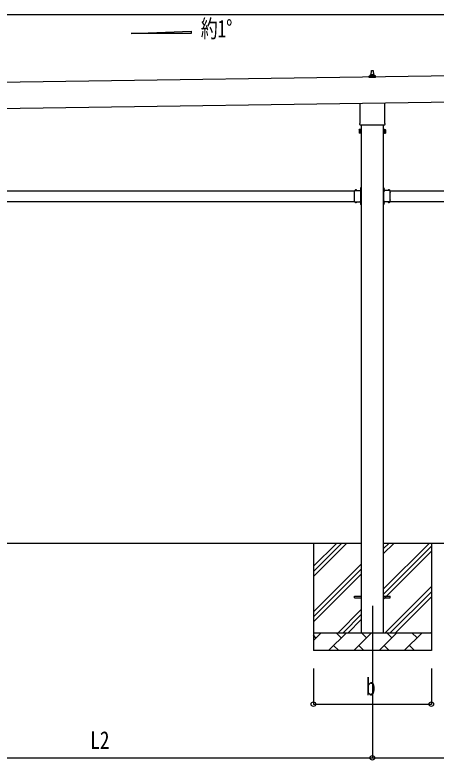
# Model space of a CAD drawing. Units: millimetres, scale not verified. Extents: x -12615 to 12615, y -8910 to 8910.
# Drawn here: x -4166 to -1808, y -4633 to -463 of the extents above; entities that cross this region are included whole.
import ezdxf
from ezdxf.enums import TextEntityAlignment as Align

# ---------------------------------------------------------------- set-up
doc = ezdxf.new("R2010")
doc.units = ezdxf.units.MM
doc.header["$LTSCALE"] = 40
for name, color, linetype in [('0-4_YKK_12', 2, 'Continuous'), ('0-5_YKK_13', 4, 'Continuous'), ('0-6_YKK_A1', 4, 'Continuous'), ('0-7_YKK_D', 6, 'Continuous')]:
    doc.layers.add(name, color=color, linetype=linetype)
doc.styles.add('ＭＳ ゴシック', font='')
doc.styles.get('ＭＳ ゴシック').set_extended_font_data('MS Gothic')

msp = doc.modelspace()

# ---------------------------------------------------------------- linework, layer by layer
at = {"layer": '0-4_YKK_12'}
msp.add_line((-2164.94, -3770.37), (-2164.94, -4270.37), dxfattribs=at)
at = {"layer": '0-5_YKK_13'}
for p, q in [((-2170.94, -798.25), (-2170.21, -774.73)), ((-2169.21, -773.75), (-2160.67, -773.75)), ((-2159.67, -774.73), (-2158.94, -798.25)), ((-2183.19, -813.75), (-2183.19, -806.04)), ((-2146.69, -813.75), (-2183.19, -813.75)), ((-2182.81, -805.25), (-2147.07, -805.25)), ((-2182.43, -805.07), (-2175.7, -803.44)), ((-2175.32, -803.25), (-2154.56, -803.25)), ((-2174.94, -802.47), (-2174.94, -798.25)), ((-2173.94, -798.25), (-2155.94, -798.25)), ((-2154.94, -802.47), (-2154.94, -798.25)), ((-2147.45, -805.07), (-2154.18, -803.44)), ((-2146.69, -813.75), (-2146.69, -806.04)), ((-2233.24, -1067.74), (-2233.24, -957.09)), ((-2096.64, -955.14), (-2096.64, -1067.74)), ((-2234.94, -1076.51), (-2234.94, -1071.01)), ((-2097, -1080.01), (-2232.88, -1080.01)), ((-2094.94, -1071.01), (-2094.94, -1076.51)), ((-2238.94, -1106.01), (-2238.18, -1104.7)), ((-2238.94, -1106.01), (-2238.94, -1123.01)), ((-2238.94, -1123.01), (-2238.18, -1124.33)), ((-2231.94, -1109.61), (-2238.18, -1109.61)), ((-2231.94, -1119.42), (-2238.18, -1119.42)), ((-2231.94, -1124.33), (-2238.18, -1124.33)), ((-2229.44, -1123.71), (-2231.94, -1123.71)), ((-2100.44, -1123.71), (-2097.94, -1123.71)), ((-2097.94, -1109.61), (-2091.7, -1109.61)), ((-2097.94, -1119.42), (-2091.7, -1119.42)), ((-2097.94, -1124.33), (-2091.7, -1124.33)), ((-2090.94, -1106.01), (-2091.7, -1104.7)), ((-2090.94, -1123.01), (-2091.7, -1124.33)), ((-2090.94, -1106.01), (-2090.94, -1123.01)), ((-2265.44, -1455.66), (-2265.44, -1445.27)), ((-2265.44, -1445.27), (-2229.04, -1445.27)), ((-2265.44, -1497.66), (-2265.44, -1457.09)), ((-2262.18, -1444.41), (-2262.18, -1444.57)), ((-2261.48, -1445.27), (-2253.41, -1445.27)), ((-2258.57, -1445.27), (-2259.89, -1442.61)), ((-2256.32, -1445.27), (-2254.99, -1442.61)), ((-2252.71, -1444.41), (-2252.71, -1444.57)), ((-2233.14, -1437.37), (-2227.44, -1437.37)), ((-2229.44, -1446.87), (-2232.44, -1446.87)), ((-2229.04, -1436.25), (-2231.7, -1434.92)), ((-2229.04, -1438.5), (-2231.7, -1439.82)), ((-2229.9, -1432.64), (-2229.74, -1432.64)), ((-2229.9, -1442.11), (-2229.74, -1442.11)), ((-2229.44, -1455.66), (-2229.44, -1448.87)), ((-2229.44, -1497.66), (-2229.44, -1457.09)), ((-2229.04, -1429.87), (-2227.44, -1429.87)), ((-2229.04, -1446.83), (-2229.04, -1429.87)), ((-2229.04, -1433.34), (-2229.04, -1441.41)), ((-2227.44, -1434.37), (-2229.04, -1434.37)), ((-2229.04, -1435.37), (-2227.44, -1435.37)), ((-2229.04, -1439.37), (-2227.44, -1439.37)), ((-2227.44, -1440.37), (-2229.04, -1440.37)), ((-2100.84, -1429.87), (-2102.44, -1429.87)), ((-2102.44, -1434.37), (-2100.84, -1434.37)), ((-2100.84, -1435.37), (-2102.44, -1435.37)), ((-2096.74, -1437.37), (-2102.44, -1437.37)), ((-2100.84, -1439.37), (-2102.44, -1439.37)), ((-2102.44, -1440.37), (-2100.84, -1440.37)), ((-2100.84, -1446.83), (-2100.84, -1429.87)), ((-2100.84, -1433.34), (-2100.84, -1441.41)), ((-2100.84, -1436.25), (-2098.18, -1434.92)), ((-2100.84, -1438.5), (-2098.18, -1439.82)), ((-2064.44, -1445.27), (-2100.84, -1445.27)), ((-2100.44, -1446.87), (-2097.44, -1446.87)), ((-2100.44, -1455.66), (-2100.44, -1448.87)), ((-2100.44, -1497.66), (-2100.44, -1457.09)), ((-2099.98, -1432.64), (-2100.14, -1432.64)), ((-2099.98, -1442.11), (-2100.14, -1442.11)), ((-2077.18, -1444.41), (-2077.18, -1444.57)), ((-2068.41, -1445.27), (-2076.48, -1445.27)), ((-2073.57, -1445.27), (-2074.89, -1442.61)), ((-2071.32, -1445.27), (-2069.99, -1442.61)), ((-2067.71, -1444.41), (-2067.71, -1444.57)), ((-2064.44, -1455.66), (-2064.44, -1445.27)), ((-2064.44, -1497.66), (-2064.44, -1457.09)), ((-2265.44, -1509.47), (-2265.44, -1499.09)), ((-2229.44, -1505.87), (-2229.44, -1499.09)), ((-2100.44, -1505.87), (-2100.44, -1499.09)), ((-2064.44, -1509.47), (-2064.44, -1499.09)), ((-2265.44, -1509.47), (-2229.04, -1509.47)), ((-2262.18, -1510.33), (-2262.18, -1510.17)), ((-2261.48, -1509.47), (-2253.41, -1509.47)), ((-2258.57, -1509.47), (-2259.89, -1512.13)), ((-2256.32, -1509.47), (-2254.99, -1512.13)), ((-2252.71, -1510.33), (-2252.71, -1510.17)), ((-2232.44, -1507.87), (-2229.44, -1507.87)), ((-2229.04, -1516.25), (-2231.7, -1514.92)), ((-2229.04, -1518.5), (-2231.7, -1519.82)), ((-2229.9, -1512.64), (-2229.74, -1512.64)), ((-2229.9, -1522.11), (-2229.74, -1522.11)), ((-2229.04, -1524.87), (-2229.04, -1507.91)), ((-2229.04, -1513.34), (-2229.04, -1521.41)), ((-2229.04, -1515.37), (-2227.44, -1515.37)), ((-2229.04, -1519.37), (-2227.44, -1519.37)), ((-2229.04, -1524.87), (-2227.44, -1524.87)), ((-2100.84, -1515.37), (-2102.44, -1515.37)), ((-2100.84, -1519.37), (-2102.44, -1519.37)), ((-2100.84, -1524.87), (-2102.44, -1524.87)), ((-2100.84, -1524.87), (-2100.84, -1507.91)), ((-2064.44, -1509.47), (-2100.84, -1509.47)), ((-2100.84, -1513.34), (-2100.84, -1521.41)), ((-2100.84, -1516.25), (-2098.18, -1514.92)), ((-2100.84, -1518.5), (-2098.18, -1519.82)), ((-2097.44, -1507.87), (-2100.44, -1507.87)), ((-2099.98, -1512.64), (-2100.14, -1512.64)), ((-2099.98, -1522.11), (-2100.14, -1522.11)), ((-2077.18, -1510.33), (-2077.18, -1510.17)), ((-2068.41, -1509.47), (-2076.48, -1509.47)), ((-2073.57, -1509.47), (-2074.89, -1512.13)), ((-2071.32, -1509.47), (-2069.99, -1512.13)), ((-2067.71, -1510.33), (-2067.71, -1510.17)), ((-2264.94, -3715.87), (-2227.44, -3715.87)), ((-2264.94, -3724.87), (-2264.94, -3715.87)), ((-2264.94, -3724.87), (-2227.44, -3724.87)), ((-2102.44, -3715.87), (-2064.94, -3715.87)), ((-2102.44, -3724.87), (-2064.94, -3724.87)), ((-2064.94, -3724.87), (-2064.94, -3715.87))]:
    msp.add_line(p, q, dxfattribs=at)
for points in [[(-2231.94, -1124.33), (-2231.94, -1104.7), (-2238.18, -1104.7)], [(-2231.94, -1123.71), (-2231.94, -1105.31), (-2229.44, -1105.31)], [(-2097.94, -1123.71), (-2097.94, -1105.31), (-2100.44, -1105.31)], [(-2097.94, -1124.33), (-2097.94, -1104.7), (-2091.7, -1104.7)], [(-2229.44, -1448.87), (-2232.44, -1448.87), (-2232.44, -1445.27)], [(-2227.44, -1444.87), (-2227.44, -1438.87), (-2227.44, -1435.87), (-2227.44, -1429.87)], [(-2102.44, -1444.87), (-2102.44, -1438.87), (-2102.44, -1435.87), (-2102.44, -1429.87)], [(-2100.44, -1448.87), (-2097.44, -1448.87), (-2097.44, -1445.27)], [(-2229.44, -1505.87), (-2232.44, -1505.87), (-2232.44, -1509.47)], [(-2227.44, -1524.87), (-2227.44, -1518.87), (-2227.44, -1515.87), (-2227.44, -1509.87)], [(-2102.44, -1524.87), (-2102.44, -1518.87), (-2102.44, -1515.87), (-2102.44, -1509.87)], [(-2100.44, -1505.87), (-2097.44, -1505.87), (-2097.44, -1509.47)]]:
    msp.add_lwpolyline(points, dxfattribs=at)
for points in [[(-2229.44, -1125.01), (-2229.44, -1104.01), (-2227.44, -1104.01), (-2227.44, -1125.01)], [(-2100.44, -1125.01), (-2100.44, -1104.01), (-2102.44, -1104.01), (-2102.44, -1125.01)]]:
    msp.add_lwpolyline(points, close=True, dxfattribs=at)
for centre, radius, start, end in [((-2169.21, -774.75), 1, 90, 178.60509), ((-2160.67, -774.75), 1, 1.39491, 90), ((-2182.19, -806.04), 1, 103.62699, 180), ((-2175.94, -802.47), 1, 283.62699, 0), ((-2170.86, -798.89), 4.13, 90, 171.17633), ((-2173.94, -799.25), 1, 90, 180), ((-2161.61, -798.25), 4.83, 133.60282, 180), ((-2168.27, -798.25), 4.83, 0, 46.39718), ((-2159.03, -798.89), 4.13, 8.82367, 90), ((-2155.94, -799.25), 1, 0, 90), ((-2153.94, -802.47), 1, 180, 256.37301), ((-2147.69, -806.04), 1, 0, 76.37301), ((-2230.94, -1071.01), 4, 125.09963, 180), ((-2230.94, -1076.51), 4, 180, 194.47751), ((-2230.94, -1076.51), 4, 194.47751, 241.04498), ((-2098.94, -1076.51), 4, 298.95502, 345.52249), ((-2098.94, -1071.01), 4, 0, 54.90037), ((-2098.94, -1076.51), 4, 345.52249, 0), ((-2234.6, -1107.15), 4.34, 145.61575, 214.38425), ((-2222.7, -1114.51), 16.24, 162.41205, 197.58795), ((-2234.6, -1121.88), 4.34, 145.61575, 214.38425), ((-2095.29, -1107.15), 4.34, 325.61575, 34.38425), ((-2107.18, -1114.51), 16.24, 342.41205, 17.58795), ((-2095.29, -1121.88), 4.34, 325.61575, 34.38425), ((-2266.14, -1456.37), 1, 314.427, 45.573), ((-2261.48, -1444.57), 0.7, 180, 270), ((-2261.31, -1444.41), 0.862, 129.12355, 180), ((-2257.44, -1449.17), 7, 90, 129.12355), ((-2257.44, -1449.17), 7, 50.87645, 90), ((-2253.41, -1444.57), 0.7, 270, 0), ((-2253.57, -1444.41), 0.862, 0, 50.87645), ((-2225.14, -1437.37), 7, 140.87645, 180), ((-2225.14, -1437.37), 7, 180, 219.12355), ((-2229.9, -1433.5), 0.862, 90, 140.87645), ((-2229.9, -1441.24), 0.862, 219.12355, 270), ((-2229.74, -1433.34), 0.7, 0, 90), ((-2229.74, -1441.41), 0.7, 270, 0), ((-2228.74, -1456.37), 1, 134.427, 225.573), ((-2229.44, -1444.87), 2, 270, 0), ((-2100.44, -1444.87), 2, 180, 270), ((-2100.14, -1433.34), 0.7, 90, 180), ((-2100.14, -1441.41), 0.7, 180, 270), ((-2101.14, -1456.37), 1, 314.427, 45.573), ((-2099.98, -1433.5), 0.862, 39.12355, 90), ((-2099.98, -1441.24), 0.862, 270, 320.87645), ((-2104.74, -1437.37), 7, 0, 39.12355), ((-2104.74, -1437.37), 7, 320.87645, 0), ((-2076.48, -1444.57), 0.7, 180, 270), ((-2076.31, -1444.41), 0.862, 129.12355, 180), ((-2072.44, -1449.17), 7, 90, 129.12355), ((-2072.44, -1449.17), 7, 50.87645, 90), ((-2068.41, -1444.57), 0.7, 270, 0), ((-2068.57, -1444.41), 0.862, 0, 50.87645), ((-2063.74, -1456.37), 1, 134.427, 225.573), ((-2266.14, -1498.37), 1, 314.427, 45.573), ((-2228.74, -1498.37), 1, 134.427, 225.573), ((-2101.14, -1498.37), 1, 314.427, 45.573), ((-2063.74, -1498.37), 1, 134.427, 225.573), ((-2261.48, -1510.17), 0.7, 90, 180), ((-2261.31, -1510.33), 0.862, 180, 230.87645), ((-2257.44, -1505.57), 7, 230.87645, 270), ((-2257.44, -1505.57), 7, 270, 309.12355), ((-2253.41, -1510.17), 0.7, 0, 90), ((-2253.57, -1510.33), 0.862, 309.12355, 0), ((-2225.14, -1517.37), 7, 140.87645, 180), ((-2225.14, -1517.37), 7, 180, 219.12355), ((-2229.9, -1513.5), 0.862, 90, 140.87645), ((-2229.9, -1521.24), 0.862, 219.12355, 270), ((-2229.74, -1513.34), 0.7, 0, 90), ((-2229.74, -1521.41), 0.7, 270, 0), ((-2229.44, -1509.87), 2, 0, 90), ((-2100.44, -1509.87), 2, 90, 180), ((-2100.14, -1513.34), 0.7, 90, 180), ((-2100.14, -1521.41), 0.7, 180, 270), ((-2099.98, -1513.5), 0.862, 39.12355, 90), ((-2099.98, -1521.24), 0.862, 270, 320.87645), ((-2104.74, -1517.37), 7, 0, 39.12355), ((-2104.74, -1517.37), 7, 320.87645, 0), ((-2076.48, -1510.17), 0.7, 90, 180), ((-2076.31, -1510.33), 0.862, 180, 230.87645), ((-2072.44, -1505.57), 7, 230.87645, 270), ((-2072.44, -1505.57), 7, 270, 309.12355), ((-2068.41, -1510.17), 0.7, 0, 90), ((-2068.57, -1510.33), 0.862, 309.12355, 0)]:
    msp.add_arc(centre, radius, start, end, dxfattribs=at)
at = {"layer": '0-6_YKK_A1'}
for p, q in [((-3515.69, -566.55), (-3179.69, -554.13)), ((-3179.69, -566.55), (-3515.69, -566.55)), ((-3179.69, -554.13), (-3179.69, -566.55)), ((-110.21, -781.77), (-5497.25, -858.7)), ((-5495.18, -1003.69), (-108.14, -926.73)), ((-2227.44, -1080.01), (-2227.44, -3920.37)), ((-2102.44, -3920.37), (-2102.44, -1080.01)), ((-5064.44, -1447.37), (-2265.44, -1447.37)), ((-2064.44, -1447.37), (734.56, -1447.37)), ((-5064.44, -1507.37), (-2265.44, -1507.37)), ((-2232.44, -1507.37), (-2227.94, -1507.37)), ((-2097.44, -1507.37), (-2101.94, -1507.37)), ((-2064.44, -1507.37), (734.56, -1507.37)), ((-2227.44, -3420.37), (-5102.44, -3420.37)), ((-2494.94, -3420.37), (-2494.94, -4020.37)), ((-2494.94, -3605.42), (-2309.89, -3420.37)), ((-2494.94, -3577.14), (-2338.17, -3420.37)), ((-2494.94, -3548.85), (-2366.46, -3420.37)), ((772.56, -3420.37), (-2102.44, -3420.37)), ((-2102.44, -3675.47), (-1847.34, -3420.37)), ((-2102.44, -3477.48), (-2045.33, -3420.37)), ((-2102.44, -3449.2), (-2073.62, -3420.37)), ((-2102.44, -3703.75), (-1834.94, -3436.25)), ((-1834.94, -3420.37), (-1834.94, -4020.37)), ((-2102.44, -3732.04), (-1834.94, -3464.54)), ((-2494.94, -3803.41), (-2227.44, -3535.91)), ((-2494.94, -3831.7), (-2227.44, -3564.2)), ((-2494.94, -3859.98), (-2227.44, -3592.48)), ((-2092.78, -3920.37), (-1834.94, -3662.53)), ((-2064.5, -3920.37), (-1834.94, -3690.81)), ((-2036.21, -3920.37), (-1834.94, -3719.1)), ((-2357.34, -3920.37), (-2227.44, -3790.47)), ((-2329.06, -3920.37), (-2227.44, -3818.75)), ((-2300.77, -3920.37), (-2227.44, -3847.04)), ((-1838.22, -3920.37), (-1834.94, -3917.09)), ((-2494.94, -3920.37), (-1834.94, -3920.37)), ((-2494.94, -3963.26), (-2452.05, -3920.37)), ((-2480.6, -3948.92), (-2494.94, -3934.58)), ((-2410.63, -4020.37), (-2310.63, -3920.37)), ((-2339.18, -3948.92), (-2367.73, -3920.37)), ((-2269.2, -4020.37), (-2169.2, -3920.37)), ((-2197.76, -3948.92), (-2226.31, -3920.37)), ((-2127.78, -4020.37), (-2027.78, -3920.37)), ((-2056.34, -3948.92), (-2084.89, -3920.37)), ((-1986.36, -4020.37), (-1886.36, -3920.37)), ((-1914.92, -3948.92), (-1943.47, -3920.37)), ((-2382.07, -3991.82), (-2353.52, -4020.37)), ((-2240.65, -3991.82), (-2212.1, -4020.37)), ((-2099.23, -3991.82), (-2070.68, -4020.37)), ((-1957.81, -3991.82), (-1929.26, -4020.37)), ((-1834.94, -4020.37), (-2494.94, -4020.37))]:
    msp.add_line(p, q, dxfattribs=at)
for points in [[(-2232.44, -1447.37), (-2227.94, -1447.37), (-2227.94, -1507.37)], [(-2097.44, -1447.37), (-2101.94, -1447.37), (-2101.94, -1507.37)]]:
    msp.add_lwpolyline(points, dxfattribs=at)
at = {"layer": '0-7_YKK_D'}
for p, q in [((1426.7, -463.19), (-4964.74, -463.19)), ((-2494.94, -4120.37), (-2494.94, -4321.37)), ((-2164.94, -4120.37), (-2164.94, -4621.37)), ((-2164.94, -4120.37), (-2164.94, -4621.37)), ((-1834.94, -4120.37), (-1834.94, -4321.37)), ((-2494.94, -4320.37), (-1834.94, -4320.37)), ((-5164.94, -4620.37), (-2164.94, -4620.37)), ((-2164.94, -4620.37), (835.06, -4620.37))]:
    msp.add_line(p, q, dxfattribs=at)
for centre in [(-2494.94, -4320.37), (-1834.94, -4320.37), (-2164.94, -4620.37), (-2164.94, -4620.37)]:
    msp.add_circle(centre, 12.75, dxfattribs=at)

# ---------------------------------------------------------------- texts
at = {"layer": '0-6_YKK_A1', "style": 'ＭＳ ゴシック', "width": 0.7}
msp.add_text('約1°', height=98.97, dxfattribs=at).set_placement((-3125.14, -618.94), align=Align.BOTTOM_LEFT)
at = {"layer": '0-7_YKK_D', "style": 'ＭＳ ゴシック', "width": 0.8}
for s, p in [('b', (-2200.94, -4300.37)), ('L2', (-3744.14, -4600.37))]:
    msp.add_text(s, height=98.97, dxfattribs=at).set_placement(p, align=Align.BOTTOM_LEFT)

doc.saveas('drawing.dxf')
